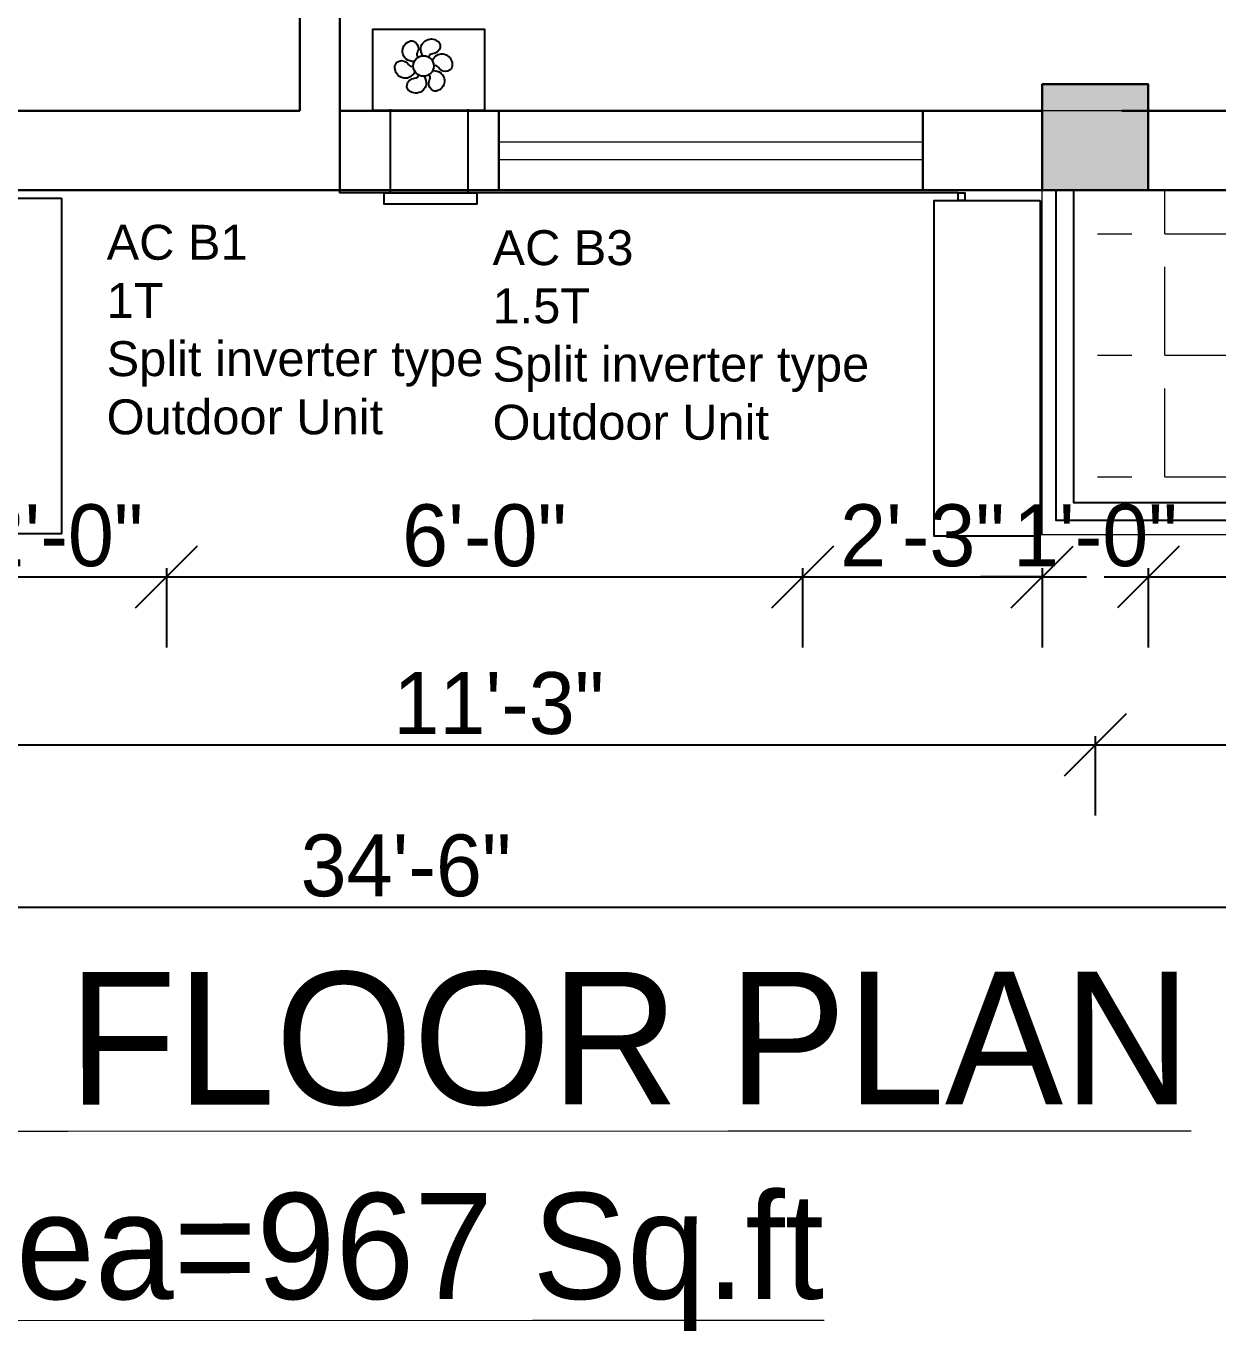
# Model space of a CAD drawing. Header units: inches. Extents: x 28835 to 36795, y -18828 to -9750.
# Drawn here: x 35827.4 to 35962.3, y -13837.3 to -13689.7 of the extents above; entities that cross this region are included whole.
import ezdxf

# ---------------------------------------------------------------- set-up
doc = ezdxf.new("R2010")
doc.units = ezdxf.units.IN
doc.header["$LTSCALE"] = 12
doc.header["$MEASUREMENT"] = 0
for name, color, linetype, lineweight in [('colum', 250, 'Continuous', 30), ('dim', 85, 'Continuous', 9), ('dimention', 5, 'Continuous', 9), ('Elevation', 114, 'Continuous', 20), ('Ha2', 31, 'Continuous', 0), ('HATCH', 11, 'Continuous', 9), ('railing', 210, 'Continuous', 25), ('Text', 7, 'Continuous', 5), ('Wall', 1, 'Continuous', 30), ('window', 6, 'Continuous', 9)]:
    doc.layers.add(name, color=color, linetype=linetype, lineweight=lineweight)
doc.layers.add('ducting', color=7, linetype='Continuous')
doc.styles.add('arial', font='arial.ttf')
doc.styles.add('Times', font='GOTHIC.TTF')
doc.dimstyles.new('D75', dxfattribs={"dimtxt": 7, "dimasz": 7, "dimexe": 8, "dimexo": 24, "dimgap": 1, "dimtad": 1, "dimdec": 1, "dimzin": 3, "dimdsep": 46, "dimlunit": 4, "dimtxsty": 'Times', "dimblk": 'OBLIQUE', "dimcen": 0, "dimdle": 5, "dimaunit": 1, "dimadec": 3, "dimazin": 0, "dimtfac": 1, "dimtdec": 1, "dimtix": 1, "dimtofl": 0, "dimtmove": 1, "dimatfit": 0, "dimldrblk": 'OBLIQUE', "dimfxl": 1, "dimfxlon": 1, "dimtolj": 1, "dimtzin": 0, "dimarcsym": 0})

# ---------------------------------------------------------------- blocks, each defined once
blk = doc.blocks.new('_Oblique')
at = {"color": 0, "linetype": 'ByBlock', "lineweight": -2}
blk.add_line((-0.5, -0.5), (0.5, 0.5), dxfattribs=at)
blk = doc.blocks.new('*D1349')
at = {"layer": 'Defpoints', "color": 0, "ltscale": 12, "transparency": 16777216}
for p in [(35819.38, -13717.87), (35843.26, -13717.87), (35843.26, -13752.02)]:
    blk.add_point(p, dxfattribs=at)
at = {"layer": 'dimention', "color": 0, "lineweight": -2, "ltscale": 12, "transparency": 16777216}
for p, q in [((35819.38, -13751.02), (35819.38, -13760.02)), ((35843.26, -13751.02), (35843.26, -13760.02)), ((35814.38, -13752.02), (35848.26, -13752.02))]:
    blk.add_line(p, q, dxfattribs=at)
at = {"layer": 'dimention', "color": 0, "lineweight": -2, "ltscale": 12, "transparency": 16777216, "xscale": 7, "yscale": 7, "zscale": 7, "rotation": 180}
blk.add_blockref('_Oblique', (35819.38, -13752.02), dxfattribs=at)
at = {"layer": 'dimention', "color": 0, "lineweight": -2, "ltscale": 12, "transparency": 16777216, "xscale": 7, "yscale": 7, "zscale": 7}
blk.add_blockref('_Oblique', (35843.26, -13752.02), dxfattribs=at)
at = {"layer": 'dimention', "color": 0, "ltscale": 12, "transparency": 16777216, "insert": (35831.32, -13747.35), "char_height": 7, "attachment_point": 5, "style": 'Times'}
blk.add_mtext('\\A1;2\'-0"', dxfattribs=at)
blk = doc.blocks.new('*D1350')
at = {"layer": 'Defpoints', "color": 0, "ltscale": 12, "transparency": 16777216}
for p in [(35843.26, -13717.87), (35915.26, -13717.87), (35915.26, -13752.02)]:
    blk.add_point(p, dxfattribs=at)
at = {"layer": 'dimention', "color": 0, "lineweight": -2, "ltscale": 12, "transparency": 16777216}
for p, q in [((35843.26, -13751.02), (35843.26, -13760.02)), ((35915.26, -13751.02), (35915.26, -13760.02)), ((35838.26, -13752.02), (35920.26, -13752.02))]:
    blk.add_line(p, q, dxfattribs=at)
at = {"layer": 'dimention', "color": 0, "lineweight": -2, "ltscale": 12, "transparency": 16777216, "xscale": 7, "yscale": 7, "zscale": 7, "rotation": 180}
blk.add_blockref('_Oblique', (35843.26, -13752.02), dxfattribs=at)
at = {"layer": 'dimention', "color": 0, "lineweight": -2, "ltscale": 12, "transparency": 16777216, "xscale": 7, "yscale": 7, "zscale": 7}
blk.add_blockref('_Oblique', (35915.26, -13752.02), dxfattribs=at)
at = {"layer": 'dimention', "color": 0, "ltscale": 12, "transparency": 16777216, "insert": (35879.26, -13747.35), "char_height": 7, "attachment_point": 5, "style": 'Times'}
blk.add_mtext('\\A1;6\'-0"', dxfattribs=at)
blk = doc.blocks.new('*D1351')
at = {"layer": 'Defpoints', "color": 0, "ltscale": 12, "transparency": 16777216}
for p in [(35942.38, -13708.26), (35915.26, -13717.87), (35942.38, -13752.02)]:
    blk.add_point(p, dxfattribs=at)
at = {"layer": 'dimention', "color": 0, "lineweight": -2, "ltscale": 12, "transparency": 16777216}
for p, q in [((35915.26, -13751.02), (35915.26, -13760.02)), ((35942.38, -13751.02), (35942.38, -13760.02)), ((35910.26, -13752.02), (35947.38, -13752.02))]:
    blk.add_line(p, q, dxfattribs=at)
at = {"layer": 'dimention', "color": 0, "lineweight": -2, "ltscale": 12, "transparency": 16777216, "xscale": 7, "yscale": 7, "zscale": 7, "rotation": 180}
blk.add_blockref('_Oblique', (35915.26, -13752.02), dxfattribs=at)
at = {"layer": 'dimention', "color": 0, "lineweight": -2, "ltscale": 12, "transparency": 16777216, "xscale": 7, "yscale": 7, "zscale": 7}
blk.add_blockref('_Oblique', (35942.38, -13752.02), dxfattribs=at)
at = {"layer": 'dimention', "color": 0, "ltscale": 12, "transparency": 16777216, "insert": (35928.82, -13747.35), "char_height": 7, "attachment_point": 5, "style": 'Times'}
blk.add_mtext('\\A1;2\'-3"', dxfattribs=at)
blk = doc.blocks.new('*D1352')
at = {"layer": 'Defpoints', "color": 0, "ltscale": 12, "transparency": 16777216}
for p in [(35942.38, -13708.26), (35954.38, -13717.87), (35954.38, -13752.02)]:
    blk.add_point(p, dxfattribs=at)
at = {"layer": 'dimention', "color": 0, "lineweight": -2, "ltscale": 12, "transparency": 16777216}
for p, q in [((35942.38, -13751.02), (35942.38, -13760.02)), ((35954.38, -13751.02), (35954.38, -13760.02)), ((35942.38, -13752.02), (35935.38, -13752.02)), ((35954.38, -13752.02), (35961.38, -13752.02))]:
    blk.add_line(p, q, dxfattribs=at)
at = {"layer": 'dimention', "color": 0, "lineweight": -2, "ltscale": 12, "transparency": 16777216, "xscale": 7, "yscale": 7, "zscale": 7}
blk.add_blockref('_Oblique', (35942.38, -13752.02), dxfattribs=at)
at = {"layer": 'dimention', "color": 0, "lineweight": -2, "ltscale": 12, "transparency": 16777216, "xscale": 7, "yscale": 7, "zscale": 7, "rotation": 180}
blk.add_blockref('_Oblique', (35954.38, -13752.02), dxfattribs=at)
at = {"layer": 'dimention', "color": 0, "ltscale": 12, "transparency": 16777216, "insert": (35948.38, -13747.35), "char_height": 7, "attachment_point": 5, "style": 'Times'}
blk.add_mtext('\\A1;1\'-0"', dxfattribs=at)
blk = doc.blocks.new('*D1353')
at = {"layer": 'Defpoints', "color": 0, "ltscale": 12, "transparency": 16777216}
for p in [(35954.38, -13717.87), (36065.38, -13717.87), (36065.38, -13752.02)]:
    blk.add_point(p, dxfattribs=at)
at = {"layer": 'dimention', "color": 0, "lineweight": -2, "ltscale": 12, "transparency": 16777216}
for p, q in [((35954.38, -13751.02), (35954.38, -13760.02)), ((36065.38, -13751.02), (36065.38, -13760.02)), ((35949.38, -13752.02), (36070.38, -13752.02))]:
    blk.add_line(p, q, dxfattribs=at)
at = {"layer": 'dimention', "color": 0, "lineweight": -2, "ltscale": 12, "transparency": 16777216, "xscale": 7, "yscale": 7, "zscale": 7, "rotation": 180}
blk.add_blockref('_Oblique', (35954.38, -13752.02), dxfattribs=at)
at = {"layer": 'dimention', "color": 0, "lineweight": -2, "ltscale": 12, "transparency": 16777216, "xscale": 7, "yscale": 7, "zscale": 7}
blk.add_blockref('_Oblique', (36065.38, -13752.02), dxfattribs=at)
at = {"layer": 'dimention', "color": 0, "ltscale": 12, "transparency": 16777216, "insert": (36009.88, -13747.35), "char_height": 7, "attachment_point": 5, "style": 'Times'}
blk.add_mtext('\\A1;9\'-3"', dxfattribs=at)
blk = doc.blocks.new('*D1356')
at = {"layer": 'Defpoints', "color": 0, "ltscale": 12, "transparency": 16777216}
for p in [(35813.38, -13708.26), (35948.38, -13708.26), (35948.38, -13771.02)]:
    blk.add_point(p, dxfattribs=at)
at = {"layer": 'dimention', "color": 0, "lineweight": -2, "ltscale": 12, "transparency": 16777216}
for p, q in [((35813.38, -13770.02), (35813.38, -13779.02)), ((35948.38, -13770.02), (35948.38, -13779.02)), ((35808.38, -13771.02), (35953.38, -13771.02))]:
    blk.add_line(p, q, dxfattribs=at)
at = {"layer": 'dimention', "color": 0, "lineweight": -2, "ltscale": 12, "transparency": 16777216, "xscale": 7, "yscale": 7, "zscale": 7, "rotation": 180}
blk.add_blockref('_Oblique', (35813.38, -13771.02), dxfattribs=at)
at = {"layer": 'dimention', "color": 0, "lineweight": -2, "ltscale": 12, "transparency": 16777216, "xscale": 7, "yscale": 7, "zscale": 7}
blk.add_blockref('_Oblique', (35948.38, -13771.02), dxfattribs=at)
at = {"layer": 'dimention', "color": 0, "ltscale": 12, "transparency": 16777216, "insert": (35880.88, -13766.34), "char_height": 7, "attachment_point": 5, "style": 'Times'}
blk.add_mtext('\\A1;11\'-3"', dxfattribs=at)
blk = doc.blocks.new('*D1357')
at = {"layer": 'Defpoints', "color": 0, "ltscale": 12, "transparency": 16777216}
for p in [(35948.38, -13708.26), (36071.38, -13708.26), (36071.38, -13771.02)]:
    blk.add_point(p, dxfattribs=at)
at = {"layer": 'dimention', "color": 0, "lineweight": -2, "ltscale": 12, "transparency": 16777216}
for p, q in [((35948.38, -13770.02), (35948.38, -13779.02)), ((36071.38, -13770.02), (36071.38, -13779.02)), ((35943.38, -13771.02), (36076.38, -13771.02))]:
    blk.add_line(p, q, dxfattribs=at)
at = {"layer": 'dimention', "color": 0, "lineweight": -2, "ltscale": 12, "transparency": 16777216, "xscale": 7, "yscale": 7, "zscale": 7, "rotation": 180}
blk.add_blockref('_Oblique', (35948.38, -13771.02), dxfattribs=at)
at = {"layer": 'dimention', "color": 0, "lineweight": -2, "ltscale": 12, "transparency": 16777216, "xscale": 7, "yscale": 7, "zscale": 7}
blk.add_blockref('_Oblique', (36071.38, -13771.02), dxfattribs=at)
at = {"layer": 'dimention', "color": 0, "ltscale": 12, "transparency": 16777216, "insert": (36009.88, -13766.34), "char_height": 7, "attachment_point": 5, "style": 'Times'}
blk.add_mtext('\\A1;10\'-3"', dxfattribs=at)
blk = doc.blocks.new('*D1358')
at = {"layer": 'Defpoints', "color": 0, "ltscale": 12, "transparency": 16777216}
for p in [(35663.36, -13708.26), (36077.38, -13708.26), (36077.38, -13789.39)]:
    blk.add_point(p, dxfattribs=at)
at = {"layer": 'dimention', "color": 0, "lineweight": -2, "ltscale": 12, "transparency": 16777216}
for p, q in [((35663.36, -13788.39), (35663.36, -13797.39)), ((36077.38, -13788.39), (36077.38, -13797.39)), ((35658.36, -13789.39), (36082.38, -13789.39))]:
    blk.add_line(p, q, dxfattribs=at)
at = {"layer": 'dimention', "color": 0, "lineweight": -2, "ltscale": 12, "transparency": 16777216, "xscale": 7, "yscale": 7, "zscale": 7, "rotation": 180}
blk.add_blockref('_Oblique', (35663.36, -13789.39), dxfattribs=at)
at = {"layer": 'dimention', "color": 0, "lineweight": -2, "ltscale": 12, "transparency": 16777216, "xscale": 7, "yscale": 7, "zscale": 7}
blk.add_blockref('_Oblique', (36077.38, -13789.39), dxfattribs=at)
at = {"layer": 'dimention', "color": 0, "ltscale": 12, "transparency": 16777216, "insert": (35870.37, -13784.71), "char_height": 7, "attachment_point": 5, "style": 'Times'}
blk.add_mtext('\\A1;34\'-6"', dxfattribs=at)

msp = doc.modelspace()

# ---------------------------------------------------------------- hatches: boundary and pattern name
at = {"layer": 'Ha2'}
msp.add_hatch(color=256, dxfattribs=at).paths.add_polyline_path([(35954.38, -13708.26), (35954.38, -13696.26), (35942.38, -13696.26), (35942.38, -13708.26)])
at = {"layer": 'HATCH'}
h = msp.add_hatch(dxfattribs=at)
h.set_pattern_fill('ANGLE', color=256, scale=50, style=0)
h.set_pattern_definition([(0, (3781.242, -7195.69), (0, 13.75), [10, -3.75]), (90, (3781.242, -7195.69), (-13.75, 8e-16), [10, -3.75])])
h.paths.add_polyline_path([(36077.38, -13708.26), (36065.38, -13708.26), (35948.63, -13708.26), (35948.63, -13741.26), (36077.58, -13741.26)])

# ---------------------------------------------------------------- linework, layer by layer
at = {"color": 70, "linetype": 'Continuous', "ltscale": 12}
msp.add_lwpolyline([(35932.87, -13708.54), (35862.88, -13708.54), (35862.88, -13642.41), (35864.07, -13642.41), (35864.07, -13641.16)], dxfattribs=at)
at = {"linetype": 'Continuous', "ltscale": 12}
for points in [[(35932.87, -13709.42), (35932.87, -13708.54), (35933.61, -13708.54), (35933.61, -13709.42)], [(35831.38, -13709.14), (35831.38, -13747.14), (35819.38, -13747.14), (35819.38, -13709.14)], [(35942.14, -13709.42), (35942.14, -13747.42), (35930.14, -13747.42), (35930.14, -13709.42)]]:
    msp.add_lwpolyline(points, close=True, dxfattribs=at)
at = {"layer": 'colum'}
msp.add_lwpolyline([(35954.38, -13708.26), (35954.38, -13696.26), (35942.38, -13696.26), (35942.38, -13708.26)], close=True, dxfattribs=at)
at = {"layer": 'dim', "ltscale": 12}
msp.add_lwpolyline([(35862.88, -13699.26), (35862.88, -13544.76), (35862.88, -13544.76), (35942.38, -13544.76), (35942.38, -13552.26), (35954.38, -13552.26), (35954.38, -13535.76), (36068.38, -13535.76), (36068.38, -13696.26), (36065.38, -13696.26), (36065.38, -13699.26), (35862.88, -13699.26)], dxfattribs=at)
at = {"layer": 'ducting', "ltscale": 500}
for p, q in [((35868.63, -13708.55), (35868.63, -13699.09)), ((35877.4, -13708.55), (35877.4, -13699.09))]:
    msp.add_line(p, q, dxfattribs=at)
for points in [[(35866.6, -13699.18), (35879.28, -13699.18), (35879.28, -13690.07), (35866.6, -13690.07)], [(35867.92, -13708.55), (35878.41, -13708.55), (35878.41, -13709.82), (35867.92, -13709.82)]]:
    msp.add_lwpolyline(points, close=True, dxfattribs=at)
msp.add_circle((35872.36, -13694.2), 1.16, dxfattribs=at)
for points in [[(35871.31, -13693.7), (35870.97, -13693.67), (35870.16, -13693.54), (35869.7, -13691.97), (35871.25, -13690.95), (35871.99, -13692.2), (35871.51, -13692.85), (35871.68, -13693.12), (35871.75, -13693.21)], [(35872.27, -13693.04), (35872.13, -13692.73), (35871.83, -13691.97), (35872.97, -13690.78), (35874.61, -13691.61), (35873.91, -13692.88), (35873.11, -13692.79), (35872.95, -13693.07), (35872.91, -13693.18)], [(35871.4, -13694.86), (35871.21, -13695.14), (35870.69, -13695.77), (35869.1, -13695.39), (35868.99, -13693.54), (35870.44, -13693.52), (35870.77, -13694.26), (35871.09, -13694.25), (35871.2, -13694.23)], [(35873.32, -13693.54), (35873.52, -13693.26), (35874.03, -13692.63), (35875.63, -13693.01), (35875.73, -13694.86), (35874.28, -13694.88), (35873.96, -13694.14), (35873.64, -13694.15), (35873.52, -13694.17)], [(35872.45, -13695.36), (35872.6, -13695.67), (35872.89, -13696.43), (35871.76, -13697.62), (35870.11, -13696.79), (35870.81, -13695.52), (35871.62, -13695.61), (35871.77, -13695.33), (35871.81, -13695.22)], [(35873.41, -13694.7), (35873.75, -13694.73), (35874.56, -13694.86), (35875.02, -13696.43), (35873.47, -13697.44), (35872.73, -13696.2), (35873.21, -13695.55), (35873.04, -13695.28), (35872.97, -13695.19)]]:
    msp.add_open_spline(points, degree=3, knots=[3.1012, 3.1012, 3.1012, 3.1012, 19.647182, 43.581902, 66.472608, 84.963083, 95.759434, 101.330369, 101.330369, 101.330369, 101.330369], dxfattribs=at)
at = {"layer": 'Elevation', "flags": 128}
msp.add_lwpolyline([(35693.38, -13363.26), (35936.38, -13363.26), (35936.38, -13372.26), (35936.38, -13372.26), (35936.38, -13372.26), (35954.38, -13372.26), (35954.38, -13381.26), (36065.38, -13381.26), (36065.38, -13372.26), (36089.38, -13372.26), (36089.38, -13405.82), (36101.38, -13405.82), (36101.38, -13545.26), (36085.18, -13545.35), (36086.38, -13747.26), (35942.38, -13747.26), (35942.38, -13708.26), (35819.38, -13708.26)], dxfattribs=at)
at = {"layer": 'railing', "flags": 128}
for points in [[(35943.91, -13708.26), (35943.91, -13745.61), (36084.98, -13745.61), (36084.98, -13704.21), (36077.38, -13704.21)], [(35945.91, -13708.26), (35945.91, -13743.61), (36082.98, -13743.61), (36082.98, -13706.21), (36077.38, -13706.21)]]:
    msp.add_lwpolyline(points, dxfattribs=at)
at = {"layer": 'Wall'}
for p, q in [((35858.38, -13540.26), (35858.38, -13699.26)), ((35862.88, -13544.76), (35862.88, -13699.26)), ((35858.38, -13699.26), (35813.38, -13699.26)), ((35942.38, -13699.26), (35862.88, -13699.26)), ((35862.88, -13699.26), (35862.88, -13708.26)), ((35880.88, -13699.26), (35880.88, -13708.26)), ((35928.88, -13699.26), (35928.88, -13708.26)), ((36077.38, -13699.26), (35951.38, -13699.26)), ((35942.38, -13708.26), (35814.38, -13708.26)), ((36077.38, -13708.26), (35942.38, -13708.26))]:
    msp.add_line(p, q, dxfattribs=at)
at = {"layer": 'window', "ltscale": 12}
for p, q in [((35880.88, -13702.76), (35928.88, -13702.76)), ((35880.88, -13704.76), (35928.88, -13704.76))]:
    msp.add_line(p, q, dxfattribs=at)

# ---------------------------------------------------------------- texts
at = {"color": 7, "linetype": 'Continuous', "ltscale": 12, "char_height": 3.9504, "attachment_point": 1, "style": 'arial'}
for s, insert in [('AC B1\\P1T\\PSplit inverter type\\POutdoor Unit', (35836.5, -13712.17)), ('AC B3\\P1.5T\\PSplit inverter type\\POutdoor Unit', (35880.17, -13712.78))]:
    msp.add_mtext_dynamic_manual_height_columns(s, width=45.9962, gutter_width=19.75, heights=[0], dxfattribs=dict(at, insert=insert))
at = {"layer": 'Text', "insert": (35863.94, -13817.04), "char_height": 15, "attachment_point": 5, "rotation": 0.0224}
msp.add_mtext('{\\fCentury Gothic|b0|i0|c0|p34;\\LFIRST FLOOR PLAN\\P\\H0.8x;Area=967 Sq.ft}', dxfattribs=at)

# ---------------------------------------------------------------- dimensions: what is measured, and where the dimension line sits
at = {"layer": 'dimention', "ltscale": 12}
for base, p1, p2, picture, middle in [((36077.38, -13789.39), (35663.36, -13708.26), (36077.38, -13708.26), '*D1358', (35870.37, -13784.71)), ((35948.38, -13771.02), (35813.38, -13708.26), (35948.38, -13708.26), '*D1356', (35880.88, -13766.34)), ((35942.38, -13752.02), (35915.26, -13717.87), (35942.38, -13708.26), '*D1351', (35928.82, -13747.35)), ((35954.38, -13752.02), (35942.38, -13708.26), (35954.38, -13717.87), '*D1352', (35948.38, -13747.35)), ((36071.38, -13771.02), (35948.38, -13708.26), (36071.38, -13708.26), '*D1357', (36009.88, -13766.34)), ((35843.26, -13752.02), (35819.38, -13717.87), (35843.26, -13717.87), '*D1349', (35831.32, -13747.35)), ((35915.26, -13752.02), (35843.26, -13717.87), (35915.26, -13717.87), '*D1350', (35879.26, -13747.35)), ((36065.38, -13752.02), (35954.38, -13717.87), (36065.38, -13717.87), '*D1353', (36009.88, -13747.35))]:
    dim = msp.add_linear_dim(base=base, p1=p1, p2=p2, dimstyle='D75', dxfattribs=at)
    dim.commit()
    dim.dimension.update_dxf_attribs({"geometry": picture, "text_midpoint": middle})

doc.saveas('drawing.dxf')
